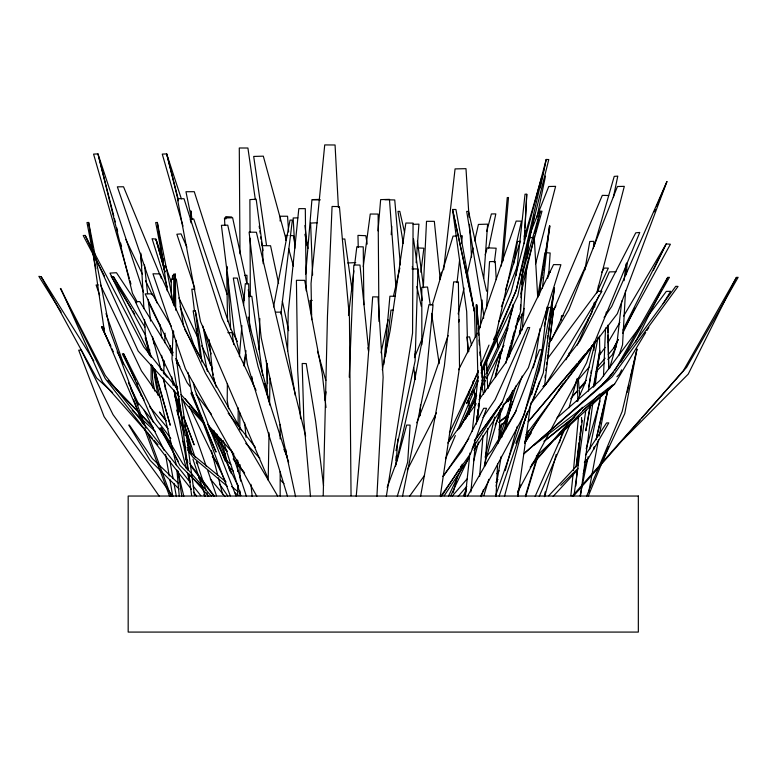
<?xml version="1.0" encoding="UTF-8"?>
<svg xmlns="http://www.w3.org/2000/svg" width="777" height="777" viewBox="0 0 777 777"><rect width="100%" height="100%" fill="white"/><g stroke="black" fill="none" stroke-linecap="round" stroke-linejoin="round"><path stroke-width="1.17" d="M173.553 337.014L173.572 330.963M173.679 304.331L173.795 274.077L175.32 274.126L175.748 310.227M151.175 364.326L151.088 379.904L152.855 388.141M237.684 495.571L237.743 484.751M237.82 471.532L237.888 460.712M238.102 424.66L238.199 407.838M227.37 383.508L227.214 400.456L228.593 408.76M267.239 363.723L266.948 390.035L268.832 402M287.597 351.253L288.199 312.568L298.815 208.644L305.312 208.644L306.196 290.802M523.649 315.481L523.727 310.674M268.201 480.196L269.036 432.867M269.532 404.953L270.007 378.263M486.596 370.075L486.761 360.509M593.949 350.301L594.084 341.89M594.667 307.061L594.745 302.253M396.047 460.916L396.153 456.08M259.042 349.689L259.809 318.473M323.213 495.541L327.467 316.006L332.07 206.468L339.423 206.585L349.446 317.618L351.049 495.707M163.733 373.873L164.161 360.703M164.743 342.735L165.064 333.158M499.601 358.236L499.805 352.175M420.114 415.744L420.512 404.885M173.086 331.138L171.989 359.032L185.169 435.576M174.087 305.662L175.32 274.126M349.252 377.224L353.836 265.006L359.965 265.044L368.628 350.213M603.486 376.311L605.555 327.952M606.118 314.646L606.225 312.228L607.536 312.004M423.329 287.286L426.515 221.319L434.333 221.338L440.19 278.972M495.988 496.552L497.601 463.986M498.795 439.85L500.174 412.111M376.923 496.28L383.129 377.185L378.03 296.921L372.688 296.853L366.831 375.718L356.225 496.289M522.863 268.949L520.658 311.101L505.769 363.383M524.184 243.657L526.767 194.269L525.038 194.172L516.181 275.709M520.337 309.693L520.609 304.885M521.008 297.669L521.474 289.258M521.746 284.44L522.28 274.825M524.222 239.957L524.757 230.342M524.893 227.933L526.767 194.269M625.553 290.452L622.542 344.842L619.094 355.108M626.417 274.737L627.088 262.645M519.454 333.255L519.599 330.856M172.319 279.04L172.543 275.427L174.65 275.262M482.119 377.369L482.488 371.338M391.21 234.703L391.763 226.243M396.105 464.374L397.775 439.102M486.47 308.654L489.539 261.645L495.24 261.48L496.241 279.623M545.784 319.201L546.338 310.781M548.649 275.864L550.165 252.991L544.968 252.671L537.742 296.863M280.089 221.018L280.419 216.229L287.558 216.249L288.626 231.954M522.309 329.914L526.748 266.492M527.33 258.119L528.418 242.56M588.238 320.765L588.403 318.366M593.366 248.553L593.881 241.336L589.772 241.472L584.877 269.988M416.151 262.704L418.92 224.145L413.17 224.32M480.176 327.777L482.167 300.058M483.721 278.37L487.616 224.145L478.418 224.427L474.689 240.919M484.974 466.006L487.781 428.486M239.374 356.75L241.9 325.612M243.551 305.254L245.309 283.692L248.698 283.76L249.679 330.895M479.623 476.311L482.983 435.596M305.701 274.058L311.936 199.621L319.648 199.398M378.02 230.837L380.643 199.621L389.452 199.368L395.852 286.237M625.757 273.378L626.058 269.774M501.379 266.016L507.255 197.572L508.488 197.513L503.02 261.043M383.789 364.51L389.908 296.222L395.056 296.241M575.854 485.946L577.253 470.328M577.68 465.52L581.235 425.854M581.565 422.251L581.575 417.472M470.852 492.016L475.524 442.569M477.573 420.862L479.176 403.972M479.739 397.941L480.312 391.909M480.536 389.5L480.769 387.092M570.852 495.707L573.086 474.077M573.455 470.473L578.535 416.453M465.336 496.348L469.959 452.991M472.27 431.322L477.923 378.331L476.087 304.895L476.767 304.885L482.41 379.069L476.369 424.125M561.013 320.386L561.528 315.627L563.626 315.792M513.053 304.477L512.655 308.08L495.27 376.223M443.628 269.774L455.06 168.91L465.986 168.667L469.036 217.084M457.022 282.605L459.615 259.829M461.528 243.055L462.344 235.858L460.023 235.926M519.842 334.139L522.163 313.762M542.375 288.296L549.533 225.981L550.029 226.029L538.976 294.891M621.775 301L617.016 342.812L609.557 368.405M624.086 280.691L625.99 263.966M547.134 306.925L540.996 359.566L531.623 394.667M544.794 384.061L553.651 308.508L552.573 308.673L548.144 333.45M385.411 356.458L390.986 310.081L393.317 310.12M576.281 465.598L579.03 442.715M579.321 440.316L579.749 436.703M580.04 434.294L580.332 431.886M580.759 428.273L581.05 425.864M348.475 315.307L353.904 270.804M354.633 264.792L356.837 246.756L363.238 246.853L363.879 304.72M476.66 419.211L477.088 415.627M477.525 412.053L477.816 409.664M478.243 406.08L478.535 403.7M280.856 314.025L292.366 220.114L290.044 220.114L273.523 306.925M420.852 272.251L423.873 248.203L417.171 247.931M494.347 262.626L496.153 248.203L487.228 247.844L485.217 254.837M545.007 377.7L545.308 375.31M545.901 370.542L546.202 368.152M546.649 364.578L546.94 362.189M547.387 358.605L547.834 355.031M548.135 352.641L548.581 349.067M548.883 346.678L549.475 341.909M549.776 339.52L553.651 308.508M495.532 495.94L539.384 370.027L554.477 288.014L543.308 372.911L515.811 443.337M576.175 466.831L582.303 420.328M363.248 266.744L370.25 214.025L378.127 214.064L378.972 321.532M580.419 496.445L592.793 403.166M595.172 385.227L599.766 350.553L599.465 336.072M473.193 447.843L473.669 444.289M517.938 496.377L530.769 403.059M574.174 494.269L585.79 410.285M588.451 391.093L590.607 375.495M590.938 373.096L591.268 370.697M244.172 366.229L245.872 354.331M324.825 400.155L326.039 391.831M539.345 295.046L539.694 292.667M540.044 290.277L540.403 287.898M541.627 279.565L541.977 277.185M542.327 274.805L542.686 272.426M543.036 270.037L544.259 261.703M544.619 259.324L549.533 225.981M440.287 496.085L459.528 367.162L458.381 281.934L453.661 281.876L444.376 365.841L420.551 496.445M540.054 328.564L535.12 360.897L533.216 367.9M547.717 278.273L548.63 272.28L550.33 272.251M509.45 354.195L509.819 351.816M550.087 320.445L552.126 307.43L548.572 307.478L544.279 326.175M550.339 314.296L554.496 288.073M386.305 496.464L412.558 333.09L413.073 223.116L405.866 223.018L390.161 330.526L382.303 369.784M544.415 496.658L545.182 491.89M243.628 364.947L246.008 350.689M513.607 264.044L517.492 241.472L520.571 241.365M496.095 486.217L501.214 456.39M505.924 428.953L508.789 412.257M509.197 409.867L512.47 390.773M590.326 404.836L585.809 430.808L590.17 406.944M593.405 387.14L599.766 350.553M517.851 494.638L518.9 488.684M547.299 338.16L547.727 335.8M593.881 386.655L594.755 381.886M595.182 379.497L600.203 352.059M588.704 492.055L598.504 439.578M599.174 436.004L607.857 389.5M588.704 386.888L598.086 337.131M550.048 321.076L550.495 318.696M550.942 316.317L551.621 312.743M586.567 496.27L622.163 411.47L636.965 349.184L624.737 413.655L600.368 465.598M402.467 496.493L425.786 380.769L433.061 304.749L428.943 304.681L414.364 381.75L395.464 466.491M381.021 352.845L388.131 319.803M580.157 495.639L588.16 456.711M589.607 449.63L600.757 395.367M534.566 215.219L517.735 295.891L481.109 373.086M540.258 187.937L546.192 159.47L548.776 159.547L516.229 290.229L481.555 372.96M536.858 217.628L545.493 176.117M613.344 197.465L617.783 176.117L614.228 176.389L594.075 246.367M488.655 248.057L495.813 213.898L491.394 213.947L486.723 231.439M498.97 438.16L501.991 423.921M506.517 402.554L507.274 398.989M395.979 450.621L415.112 360.955L417.939 268.988L411.965 268.91M458.751 321.921L459.256 319.58M627.282 392.239L628.855 385.256M630.943 375.942L636.965 349.184M393.463 296.251L399.854 267.997M439.753 279.157L441.336 272.135M458.168 313.918L464.034 288.014M467.492 272.708L473.086 247.98M596.532 437.422L605.992 396.416M606.536 394.075L607.614 389.394M520.92 293.997L534.45 236.082M535.003 233.712L540.238 211.257L542.006 211.179L521.688 283.401M495.347 377.554L500.087 357.585L498.193 357.537L488.073 388.461M485.149 457.255L494.726 417.123M509.081 356.915L518.929 315.598M596.056 439.753L608.041 389.306L606.138 390.918M595.308 341.598L584.79 383.916L577 401.554M464.695 496.076L466.491 489.024M473.688 460.829L478.477 442.026M524.106 308.391L522.902 313.082L515.306 326.884M535.615 263.801L555.604 186.354L548.737 186.509L530.147 233.663M594.327 302.525L591.598 313.082L565.918 359.79M596.746 293.133L624.31 186.354L617.433 186.509L568.745 310.013L548.989 343.249M453.127 492.773L457.711 475.339M504.458 496.474L526.631 413.393M505.225 470.658L517.307 426.291M544.735 496.357L556.245 454.39M559.44 442.725L562.635 431.07M569.026 407.75L576.699 379.778M506.429 359.77L510.304 345.794M510.955 343.463L511.926 339.976M512.577 337.645L514.189 331.818M517.103 321.338L518.074 317.842M503.826 404.05L502.544 408.683L495.124 425.204M583.265 473.747L586.858 460.916M512.907 306.954L507.575 325.621L486.655 370.639M521.911 275.437L540.238 211.257M484.518 464.248L500.446 408.712M524.475 237.034L541.938 176.389M586.179 448.669L600.067 400.971M422.144 338.665L414.432 357.673M432.216 305.254L453.069 236.111L456.546 236.014M505.438 290.268L520.036 241.87M525.398 495.959L538.005 454.127M525.66 496.688L538.665 453.787M568.201 356.371L569.259 352.894M397.27 496.289L407.682 462.082L410.101 425.097L406.653 425.068L397.164 460.499L387.16 487.334M483.867 495.541L488.83 479.292M501.612 437.529L512.606 401.563M481.264 496.678L483.43 489.753M497.872 443.599L515.918 385.907M592.191 345.493L586.596 362.781L550.135 431.167M524.728 441.87L528.515 430.448M499.174 496.076L527.738 411.509M478.409 330.983L516.161 221.076L521.464 221.183L496.114 334.178L493.521 339.656M448.115 335.509L426.894 396.95L416.812 422.766M532.75 401.136L539.491 381.808M505.186 424.048L522.183 376.087M434.528 418.56L435.334 416.278M472.212 448.805L502.418 401.855L529.71 327.535L527.69 327.525L495.134 399.611L483.003 417.579M604.079 317.472L611.703 306.526L666.928 181.604L617.297 313.782L567.919 377.913M501.369 306.643L517.744 265.103M517.812 491.676L520.58 484.945M525.951 434.77L594.133 343.405L639.762 232.449L635.761 232.828L579.943 340.948L531.215 403.01M588.257 496.163L608.546 446.794M654.331 211.849L655.264 209.615M656.662 206.255L666.928 181.604M448.387 442.113L478.282 370.726M480.613 365.151L489.024 345.075M498.834 321.649L510.975 292.657L546.192 159.47L516.229 290.229L481.245 370.211M445.483 459.042L455.322 435.567M457.663 429.972L478.282 380.779M550.738 316.948L551.68 314.714M552.632 312.49L602.311 195.357L608.682 195.513M499.087 429.778L501.466 424.232M539.248 496.416L570.163 424.232M568.395 356.517L569.366 354.283M478.331 376.874L466.666 403.535L469.764 397.008M577.185 345.192L599.125 295.221M600.592 291.89L609.372 271.901L616.035 271.756M508.294 401.554L512.189 392.735M535.149 496.367L564.83 429.118M463.422 495.716L466.394 489.102M551.291 340.472L585.887 265.637M460.625 426.641L476.447 392.608M482.061 380.526L485.12 373.941M465.384 419.357L476.67 395.27M481.293 385.411L485.402 376.651M486.936 373.368L507.983 328.477M598.076 289.986L608.342 268.123L604.215 268.065L601.767 272.222M449.407 432.799L478.467 371.435M470.794 394.833L472.853 390.481M450.689 495.862L468.774 457.624M448.455 496.212L463.005 465.598M616.346 346.338L612.101 355.05L607.896 359.411M622.707 333.255L634.906 308.197M653.457 270.066L666.18 243.91L670.396 244.231L622.989 331.109M621.649 369.852L619.502 374.145L616.938 376.728M635.576 341.899L661.819 289.229M662.898 287.082L667.715 277.408L669.453 277.311L620.92 362.092M572.222 496.221L686.625 367.327L738.15 277.311L736.411 277.408L688.208 374.145L623.222 439.529M608.255 354.516L613.733 348.067L618.065 339.471M622.931 329.807L666.18 243.91L623.61 316.054M407.303 469.939L436.519 412.849M458.566 369.765L477.301 333.139M525.65 438.111L526.777 435.965M464.656 419.852L475.883 398.552M480.371 390.035L485.421 380.448M486.548 378.321L503.943 345.309M517.667 492.074L548.999 433.304M480.817 495.687L523.96 415.141L542.132 349.835L539.461 349.815L514.937 413.238L467.608 495.94M613.733 348.067L618.356 339.588M459.275 428.787L468.618 411.81M498.97 356.604L502.466 350.242M552.437 312.189L555.973 305.827M524.844 443.162L538.412 418.939M614.646 370.707L667.715 277.408M736.411 277.408L683.352 370.707L641.909 418.016M584.343 462.606L588.451 458.168L608.789 422.873L606.536 422.96L585.576 454.885M605.108 347.416L600.106 354.244M608.187 342.191L619.91 322.329M543.23 386.519L545.891 384.061L601.922 291.317L597.61 291.394L547.173 359.129M536.334 456.05L614.597 384.061L645.716 332.537M646.969 330.478L648.834 327.389M663.15 303.681L670.619 291.317L666.316 291.394L647.581 316.55M516.2 410.742L491.773 450.388L486.237 456.789M441.996 495.755L459.071 469.221M460.382 467.181L462.354 464.122M524.737 442.919L531.283 432.935M444.221 495.775L469.405 457.449M474.038 450.388L528.389 367.706L560.897 264.704L553.564 264.598L505.196 363.393L479.011 399.767M443.91 475.505L468.842 438.558M495.92 482.449L497.96 479.448M525.883 438.422L559.255 389.384M560.615 387.383L563.335 383.382M440.588 496.6L470.765 453.234L486.519 408.313L483.682 408.284L461.723 451.369L442.744 476.505M409.664 496.105L424.524 475.466M447.873 443.026L476.184 403.7M474.32 440.85L502.418 401.855M474.494 440.744L500.844 404.458M496.94 473.649L499.116 470.726M640.374 326.233L600.019 380.419L557.031 417.89M558.333 390.355L566.443 379.827M577.068 363.675L528.224 421.697L590.646 348.135M578.622 361.829L585.605 353.535M587.15 351.699L589.481 348.931M591.025 347.096L594.133 343.405M570.668 398.727L577.719 390.442M579.283 388.597L586.334 380.303M597.29 367.404L605.118 358.197M458.168 496.445L466.812 486.295M484.12 465.996L486.47 463.228M575.699 382.828L589.083 367.152M452.224 496.124L467.249 478.739M530.176 467.142L580.38 409.829M601.097 386.169L613.053 372.523M573.377 496.25L640.316 419.833M531.721 464.452L582.478 407.265M602.612 384.576L613.092 372.775M553.146 496.367L577.777 469.716M548.669 495.804L578.195 464.257M573.358 395.163L577.573 390.802M579.253 389.063L585.149 382.954M596.105 371.62L604.525 362.898M554.525 439.529L599.844 393.929M560.761 485.314L578.069 468.346M584.984 461.557L588.451 458.168M499.65 426.602L507.653 419.24M523.727 453.875L607.06 380.303L675.757 286.315L678.039 286.431L612.14 376.787L523.708 453.846M502.962 405.128L512.111 397.164M498.912 422.144L506.429 416.054M543.074 386.354L545.891 384.061M544.123 441.181L570.435 419.862M601.437 394.726L604.263 392.443M609.896 387.869L614.597 384.061M498.989 422.494L506.526 416.491M544.143 441.268L574.281 417.239M582.76 410.479L610.081 388.704M534.421 444.92L612.548 384.984M244.823 275.427L246.94 275.262L247.037 283.741M529.856 237.713L533.139 237.509M94.988 254.603L88.636 222.455L86.985 222.552L92.026 248.679M173.562 304.603L157.343 222.455L155.691 222.552L163.471 262.927M317.327 222.756L310.615 223.086L312.597 275.087M177.554 389.151L143.619 346.707L85.208 235.421L83.207 235.518L104.458 276.078M347.727 262.976L355.749 262.616M98.242 284.916L96.095 284.984L99.66 295.279M312.237 300.427L310.081 300.495L311.528 314.879M342.628 239.073L344.823 239.005L352.146 290.666M297.824 217.861L293.162 217.987L294.852 248.261M524.087 236.043L526.408 235.985M207.352 371.221L195.338 310.819L193.152 310.868L200.855 358.275M149.942 350.126L147.387 350.174L149.116 354.681M110.732 346.289L101.515 326.719L103.098 326.709L104.264 328.807M275.864 312.14L281.128 312.15L295.309 395.493M227.826 332.653L232.148 332.702L233.712 344.619M248.582 296.26L251.826 296.309L262.704 375.349M384.887 199.728L394.745 199.951L400.378 264.889M312.597 199.728L320.26 199.903M211.431 496.202L182.77 463.694L161.344 428.078L159.809 428.04L178.137 461.13M287.917 235.47L285.674 235.382L285.79 240.2M290.171 235.567L293.531 235.703L294.91 244.075M194.813 289.287L191.822 289.161L194.444 310.751M170.833 438.481L156.973 420.143L123.689 353.865L122.329 353.797L135.616 380.545M231.731 217.016L225.757 216.647L225.806 219.056M191.395 489.306L105.225 378.593L60.363 288.461L105.264 375.427L190.278 482.4M144.94 327.078L113.5 276.767L111.14 276.33L131.527 309.032M93.832 360.965L41.21 276.767L38.85 276.33L61.15 312.092M226.107 481.983L193.658 455.332L187.713 447.805M231.672 486.548L238.16 491.88M227.253 486.256L193.152 457.488L187.432 449.766M234.625 492.472L238.306 495.59M112.626 392.57L96.591 377.962L41.21 276.767M132.216 410.421L141.123 418.541M142.9 420.163L155.371 431.526M225.563 459.469L230.759 464.413M178.399 483.372L152.409 458.653L129.303 424.951L128.749 425.077L150.126 460.392L179.06 488.986M228.37 466.278L233.479 471.328M203.03 488.209L179.846 465.316L161.344 428.078M111.16 384.042L138.966 412.606M140.647 414.345L151.602 425.602M108.042 380.419L153.283 427.554M245.746 443.327L259.858 458.216M280.604 480.128L283.926 483.634M203.729 494.619L205.39 496.396M209.003 427.564L222.086 441.841M179.322 396.503L138.209 351.117L85.208 235.421M181.74 399.174L204.312 424.087M181.022 394.561L202.651 418.881M207.449 424.281L233.887 454.011M152.36 438.413L102.574 382.061L60.878 288.51M153.972 440.229L157.984 444.774M189.802 474.776L208.819 496.416M149.505 406.468L168.201 428.758M196.241 462.189L197.795 464.044M210.266 478.904L225.068 496.552M160.217 368.716L161.733 370.59M163.257 372.474L167.055 377.175M191.395 407.274L201.272 419.502M202.797 421.377L204.322 423.261M210.402 430.788L227.127 451.476M233.207 459.003L244.619 473.106L233.362 458.954M165.122 436.198L137.782 402.321L128.458 382.876M168.92 440.909L171.202 443.735M198.543 477.612L204.623 485.139M185.101 398.582L203.195 421.221M209.227 428.768L227.331 451.408M228.176 413.15L255.361 447.261M193.288 486.188L200.816 495.658M166.142 420.503L159.44 412.033L165.977 420.823M182.498 441.219L184.732 444.036M193.619 492.171L196.591 495.988M190.122 386.577L187.17 382.75L175.767 358.615M196.008 394.221L211.47 414.306M185.752 459.343L187.956 462.228M190.889 466.074L213.626 495.891M185.431 457.789L187.616 460.693M189.811 463.587L214.617 496.416M183.139 443.978L186.004 447.843M212.286 456.361L217.968 464.122M172.727 496.144L113.024 414.636L81.245 350.126L78.691 350.174L104.099 416.686L159.13 496.056M160.305 397.552L141.424 370.872L100.398 284.838M185.868 435.538L189.306 440.501M219.57 484.158L227.826 496.056M159.916 428.953L165.919 437.878M136.548 302.904L116.463 272.717L109.955 273.106L148.242 351.544M140.443 394.405L141.783 396.425M132.799 311.072L134.712 314.141M172.892 355.264L139.811 301.612L135.305 301.583L177.302 389.869M176.078 360.421L179.895 366.618M171.27 326.175L152.146 293.861L145.163 293.891L172.649 352.03M277.642 495.998L205.313 373.067L159.955 273.912L152.962 273.786L185.421 368.861L256.818 496.28M184.586 329.205L241.589 430.711M117.133 351.826L144.046 399.97M137.16 301.855L132.478 293.347L97.98 153.914L93.57 154.099L129.303 278.312M113.5 276.767L145.804 335.8M200.194 357.197L194.007 345.396L180.07 306.536M237.373 341.589L230.652 328.681L193.726 218.968L190.19 219.299L191.055 222.824M144.153 410.237L164.287 450.563M136.674 382.682L137.743 384.819M177.486 406.031L181.196 413.558M143.444 291.997L97.98 153.914L113.782 216.064M148.213 301.777L160.412 326.777M170.484 347.436L173.135 352.875M177.379 361.567L178.438 363.743M208.663 425.709L238.354 486.587M189.248 406.342L224.98 480.429M101.515 326.719L110.839 346.163M125.806 239.403L142.444 274.232M145.561 280.759L152.321 294.901M178.924 297.912L198.65 339.296M201.767 345.823L212.665 368.696M256.051 390.365L221.989 318.24L184.023 198.727L177.409 198.659L200.485 321.523L267.531 477.224M283.926 449.378L287.014 455.934M111.752 348.465L113.296 351.728M130.701 388.704L138.374 405.011M186.888 247.096L181.041 233.877L176.865 234.246L194.745 288.306M123.689 353.865L153.409 422.309M190.86 393.055L216.035 452.078L191.482 391.511L188.053 372.591M143.706 424.776L104.623 332.847L88.636 222.455M161.47 278.584L123.533 186.771L117.356 186.83L157.061 302.972M236.043 495.979L194.998 390.122L193.415 383.042M175.835 397.329L178.885 405.254M183.683 417.705L194.143 444.862L183.576 416.559M173.844 390.53L180.614 408.644M213.821 430.4L225.204 461.023M191.482 391.511L230.322 495.891M133.731 399.767L142.589 423.591M144.279 428.127L169.58 496.192M216.764 433.954L231.391 473.63M145.969 428.282L110.033 330.788L95.688 258.168M147.649 432.818L171.047 496.309M163.675 260.829L155.886 239.122L152.078 238.704L167.385 287.189M165.316 265.404L171.464 282.546M182.692 399.067L206.187 466.219M207.78 470.775L216.54 495.804M106.022 313.578L123.485 363.898M174.553 395.367L182.158 418.279M184.44 425.155L195.076 457.226M196.6 461.81L206.099 490.442M206.857 492.735L208.003 496.173M176.632 410.062L183.838 431.75M186.878 440.889L191.055 453.447M192.949 459.149L202.059 486.548M202.816 488.83L205.099 495.687M181.362 198.834L166.686 153.914L162.267 154.099L182.974 226.078M231.293 450.058L246.377 496.221M223.154 440.549L240.841 495.619M288.665 462.334L258.081 366.618L237.306 278.108L233.314 278.03L247.465 364.607L287.441 495.998M227.137 294.57L194.269 191.696L185.965 191.725L191.53 219.065M216.268 387.121L212.985 376.758L209.207 339.646M203.914 329.477L211.082 353.865M317.472 351.272L325.825 380.419M129.963 280.633L130.963 284.11M145.173 337.888L150.515 356.517M154.196 369.328L170.231 425.223L154.584 369.094M220.658 438.393L227.243 461.713M228.885 467.54L229.875 471.047M164.996 271.688L155.886 239.122L164.957 271.863M144.512 319.473L145.454 336.344L151.321 357.401M286.354 240.346L263.316 156.158L253.69 156.439L266.53 245.347M288.597 248.533L293.395 266.064M267.531 391.773L251.777 333.479L248.116 316.997M161.538 355.283L164.365 365.802M211.451 450.718L217.774 475.398M218.376 477.748L222.591 494.191M152.438 336.558L160.849 369.337M162.956 377.535L186.393 468.871M187.286 472.387L189.695 481.75M178.312 199.65L166.686 153.914L178.283 200.787M114.384 218.415L115.278 221.931M116.764 227.797L117.657 231.313M120.639 243.036L121.533 246.552M471.542 345.037L469.522 336.868L466.87 337.063L468.832 351.447M481.925 387.053L483.653 394.056M305.652 436.12L282.119 340.986L256.391 232.255L249.106 232.129L261.227 337.849L295.6 496.678M239.578 353.36L234.343 332.226L221.416 225.311L227.758 225.175L244.464 300.514M145.454 336.344L149.971 355.157M152.506 365.744L176.476 465.685M177.894 471.561L183.819 496.26M264.656 383.585L267.725 396.523M486.577 291.22L468.512 211.393L466.686 211.402L483.527 313.617L483.585 318.444M404.594 232.517L399.805 211.393L397.989 211.402L403.273 243.492M412.296 266.569L412.83 268.91M416.812 286.519L421.338 306.478M211.606 367.968L213.189 375.068M213.714 377.437L215.035 383.362M186.616 430.371L191.793 454.011M474.572 311.49L452.544 209.479L455.934 209.489L474.465 311.742L475.301 337.16M304.905 234.295L307.974 248.465M246.95 283.896L232.624 217.764L224.466 217.987L224.864 225.252M248.222 289.792L249.757 296.882M474.465 311.742L452.544 209.479L466.695 311.587L467.754 352.729M278.603 283.488L270.561 245.746L262.364 245.639L263.209 263.685M282.372 301.175L288.665 330.662M202.933 326.117L210.518 365.287M163.928 265.307L164.384 267.677M92.706 252.243L95.911 268.871M157.945 395.211L154.905 378.516L154.652 372.542M169.872 460.8L173.125 478.69M173.99 483.459L176.379 496.571M367.919 347.737L368.551 351.301M171.736 376.981L173.203 385.353M174.038 390.132L188.092 470.24M188.724 473.834L189.976 481.002M154.662 391.035L152.603 379.079L152.409 365.831M165.559 454.438L169.269 475.961M169.881 479.555L172.766 496.299M153.079 339.093L153.885 343.871M237.082 459.79L238.063 465.714M239.646 475.213L240.627 481.148M367.191 244.075L365.821 235.703L357.964 235.382L358.246 247.436M163.801 378.661L165.462 389.452M177.952 470.988L181.818 496.173M430.264 304.992L427.535 287.034L421.804 287.315L421.843 344.735M431.536 313.364L439.18 363.646M183.634 326.777L176.33 279.05L171.173 279.186L171.484 297.387M157.343 222.455L167.24 290.851M255.351 199.689L247.912 148.018L239.287 147.989L239.986 253.914M259.168 226.126L259.508 228.525M259.858 230.924L260.208 233.333M260.722 236.936L261.072 239.335M261.412 241.744L261.936 245.347M187.189 436.655L188.733 447.445M413.519 239.005L422.212 300.281M472.902 381.41L473.232 383.809M474.048 389.801L475.019 396.989M413.704 367.502L415.326 379.448M263.005 250.631L256.187 199.223L249.893 199.602L250.039 232.148M417.414 240.987L423.582 287.743M194.483 495.522L176.321 358.362L176.107 340.316M177.263 386.373L177.574 388.772M177.894 391.171L188.306 470.338M188.782 473.941L191.618 495.532M251.933 376.758L252.875 383.964M195.338 310.819L201.952 361.946M160.052 324.64L161.762 337.83M191.948 219.299L190.86 210.888L191.53 219.6M496.882 338.791L497.94 347.173M498.844 354.37L499.29 357.964M323.553 485.887L315.637 421.192L306.225 363.568L302.185 363.5L303.807 419.687L310.509 496.571M267.657 383.605L266.307 360.703M196.639 328.739L196.931 331.138M197.222 333.537L197.513 335.936M304.963 225.437L307.274 245.872M326 407.517L322.27 373.863L304.681 280.342L296.416 280.303L297.678 370.6L300.582 418.764M285.771 449.407L286.431 455.429M144.493 265.006L147.601 293.638M148.252 299.601L150.583 321.066M178.516 417.268L177.836 404.069M244.629 422.931L246.115 437.373M250.942 484.333L252.175 496.367M140.588 254.03L141.773 265.967M176.874 470.036L179.283 496.396M578.273 378.292L579.079 387.791M579.273 390.161L579.671 394.91M476.767 304.885L478.02 324.232M478.263 327.855L478.729 335.11M479.05 339.947L479.36 344.784M479.836 352.039L480.069 355.672M480.545 362.927L480.701 365.345M469.502 224.339L471.561 257.022M534.236 237.441L537.733 297.581M227.166 266.424L227.292 268.842M227.564 273.689L230.672 329.39M140.812 253.176L143.91 308.624M338.413 207.537L335.062 144.988L324.728 144.92L311.043 283.479L311.684 319.745M486.353 361.422L487.684 387.684M414.85 353.982L414.967 356.4M170.27 345.571L170.61 352.826M577.107 378.438L577.952 401.01M225.262 453.593L225.408 458.411M468.754 391.443L468.852 395.066M469.007 401.117L469.347 414.432M607.837 325.32L608.799 368.881M598.407 285.421L598.533 291.453M176.874 359.654L176.952 363.257M607.808 325.34L607.954 332.614M608.002 335.042L608.653 367.774M475.068 399.397L475.174 405.4M226.631 267.317L227.574 321.61M415.268 372.164L415.355 377.02M415.297 351.039L415.365 355.866M484.518 366.171L484.712 392.502M250.068 238.17L250.34 296.027M239.811 412.791L239.86 429.623M239.947 464.491L239.976 477.709M240.015 490.938L240.025 495.745M280.147 424.417L280.157 438.976M280.167 471.746L280.167 496.017M594.366 446.794L593.822 449.135L594.386 446.794M638.335 496.037L128.176 496.037L128.176 632.08L638.335 632.08L638.335 496.037"/></g></svg>
